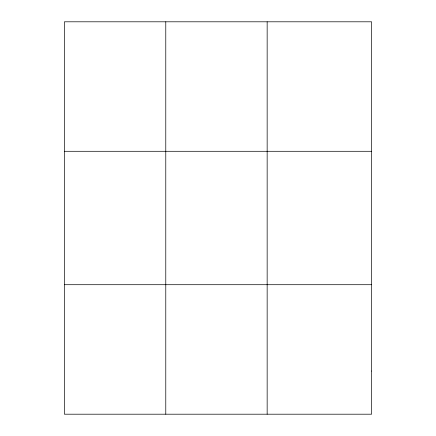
<?xml version="1.0" encoding="UTF-8"?>
<svg xmlns="http://www.w3.org/2000/svg" width="436" height="436" viewBox="0 0 436 436"><rect width="100%" height="100%" fill="white"/><g stroke="black" fill="none" stroke-linecap="round" stroke-linejoin="round"><path stroke-width="0.65" d="M165.778 414.2L165.778 21.8M267.154 414.2L267.154 21.8M64.397 151.292L371.603 151.292M64.397 284.708L371.603 284.708M371.603 371.036L371.603 414.2L64.397 414.2L64.397 21.8L371.603 21.8L371.603 371.036"/></g></svg>
